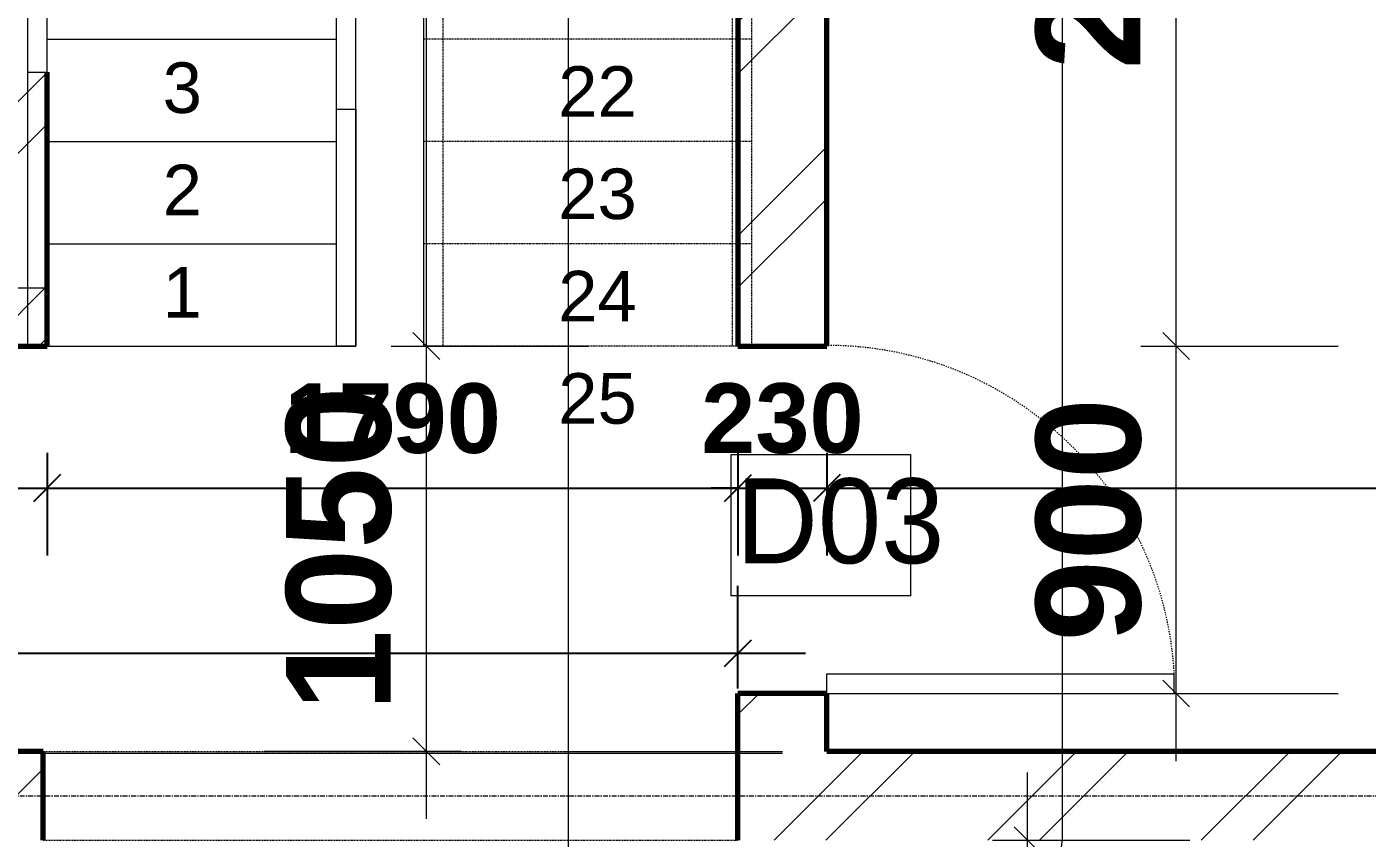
# Model space of a CAD drawing. Header units: inches. Extents: x 22 to 382261, y 22 to 371281.
# Drawn here: x 151726 to 155198, y 217997 to 220099 of the extents above; entities that cross this region are included whole.
import ezdxf

# ---------------------------------------------------------------- set-up
doc = ezdxf.new("R2010")
doc.units = ezdxf.units.IN
doc.header["$MEASUREMENT"] = 0
for name, pattern in [('Dash', [6.35, 3.175, -3.175]), ('Grid Line 1_2_', [22.225, 12.7, -3.175, 3.175, -3.175]), ('Overhead', [3.96875, 2.38125, -1.5875])]:
    doc.linetypes.add(name, pattern=pattern)
for name, color, linetype, lineweight in [('A-ANNO-DIMS', 211, 'Continuous', 9), ('A-ANNO-SYMB', 150, 'Continuous', 9), ('A-AREA', 32, 'Continuous', 9), ('A-DOOR', 31, 'Continuous', 9), ('A-DOOR-HDLN', 31, 'Dash', 9), ('A-DOOR-IDEN', 31, 'Continuous', 9), ('A-FLOR-HRAL', 11, 'Continuous', 9), ('A-GENM', 13, 'Continuous', 9), ('A-WALL', 113, 'Continuous', 9), ('A-WALL-PATT', 111, 'Continuous', 9), ('G-ANNO-SYMB', 111, 'Continuous', 9), ('I-WALL', 2, 'Continuous', 9), ('S-GRID', 1, 'Continuous', 9), ('S-STRS', 31, 'Continuous', 9), ('S-STRS-ANNO', 31, 'Continuous', 9), ('S-STRS-MBND', 31, 'Overhead', 9)]:
    doc.layers.add(name, color=color, linetype=linetype, lineweight=lineweight)
doc.styles.add('Arial', font='arial.ttf', dxfattribs={"height": 506.015625})
doc.styles.add('Arial_B_1', font='arialbd.ttf', dxfattribs={"height": 180.555556})
doc.styles.add('Arial_B_2', font='arialbd.ttf', dxfattribs={"height": 270.833333})
doc.styles.add('Tw Cen MT Condensed', font='TCCM____.TTF', dxfattribs={"height": 1.35})
doc.dimstyles.new('1', dxfattribs={"dimscale": 304.8, "dimtxt": 178.545395, "dimasz": 0.227865, "dimexe": 0.574147, "dimexo": 0.0625, "dimgap": 0.287073, "dimtad": 1, "dimdec": 0, "dimzin": 0, "dimdsep": 46, "dimtxsty": 'Arial_B_1', "dimblk1": 'OBLIQUE', "dimblk2": 'OBLIQUE', "dimsah": 1, "dimcen": 0.09, "dimdle": 0.574147, "dimazin": 0, "dimtfac": 1, "dimtdec": 4, "dimtix": 1, "dimtmove": 0, "dimatfit": 3, "dimfxl": 0.574147, "dimfxlon": 1, "dimtvp": 1, "dimtolj": 1, "dimtzin": 0, "dimarcsym": 2})
doc.dimstyles.new('2_2', dxfattribs={"dimscale": 304.8, "dimtxt": 267.818092, "dimasz": 0.227865, "dimexe": 1.377953, "dimexo": 0.0625, "dimgap": 0.287073, "dimtad": 1, "dimdec": 0, "dimzin": 0, "dimdsep": 46, "dimtxsty": 'Arial_B_2', "dimblk1": 'OBLIQUE', "dimblk2": 'OBLIQUE', "dimsah": 1, "dimcen": 0.09, "dimdle": 0.574147, "dimazin": 0, "dimtfac": 1, "dimtdec": 4, "dimtix": 1, "dimtmove": 0, "dimatfit": 3, "dimfxl": 0.574147, "dimfxlon": 1, "dimtvp": 1, "dimtolj": 1, "dimtzin": 0, "dimlwd": 18, "dimlwe": 18, "dimarcsym": 2})
pattern_1 = [(45, (139676.7, 209538.6), (-276.592, 276.592), []), (45, (139676.7, 209957.7), (-276.592, 276.592), [])]

# ---------------------------------------------------------------- blocks, each defined once
blk = doc.blocks.new('M_Single-Flush - 900 by 2100-458079-01-GROUND FLOOR DIM- PART B')
at = {"layer": 'A-DOOR', "lineweight": 18}
for p, q in [((450, 1015.2), (399, 1015.2)), ((399, 115), (399, 1015.2)), ((450, 115), (450, 1015.2)), ((450, 115), (399, 115))]:
    blk.add_line(p, q, dxfattribs=at)
at = {"layer": 'A-DOOR-HDLN'}
blk.add_arc((450, 115), 901.7, 93.2424, 180, dxfattribs=at)
blk = doc.blocks.new('Top Rail Type - Top Rail_Internal_-670082-01-GROUND FLOOR DIM- PART B')
at = {"layer": 'A-FLOR-HRAL'}
for p, q in [((12850.8, 10347), (12900.8, 10347)), ((12850.8, 9733.2), (12850.8, 10347)), ((12900.8, 10347), (12900.8, 9733.2)), ((12900.8, 9733.2), (12850.8, 9733.2))]:
    blk.add_line(p, q, dxfattribs=at)
blk = doc.blocks.new('Top Rail Type - Top Rail_Internal_-V34-01-GROUND FLOOR DIM- PART B')
at = {"layer": 'A-FLOR-HRAL', "linetype": 'Overhead'}
for p, q in [((12885.9, 12192), (12885.9, 12142)), ((12885.9, 12192), (13088.8, 12192)), ((13088.8, 12192), (13088.8, 12142)), ((12850.8, 12167), (12900.8, 12167)), ((12850.8, 12116.6), (12850.8, 12167)), ((12900.8, 12116.6), (12900.8, 12167)), ((13126.6, 12167), (13076.6, 12167)), ((13076.6, 12167), (13076.6, 12103.5)), ((13126.6, 12167), (13126.6, 12103.5)), ((12885.9, 12142), (13088.8, 12142)), ((12850.8, 11762.9), (12850.8, 12116.6)), ((12900.8, 11786.2), (12900.8, 12116.6)), ((13076.6, 12103.5), (13076.6, 9733.2)), ((13126.6, 12103.5), (13126.6, 9733.2)), ((13126.6, 9733.2), (13076.6, 9733.2))]:
    blk.add_line(p, q, dxfattribs=at)
at = {"layer": 'A-FLOR-HRAL'}
for p, q in [((12900.8, 11786.2), (12850.8, 11762.9)), ((12900.8, 9733.2), (12900.8, 11786.2)), ((12850.8, 9733.2), (12850.8, 11762.9)), ((12850.8, 9733.2), (12900.8, 9733.2))]:
    blk.add_line(p, q, dxfattribs=at)
blk = doc.blocks.new('Top Rail Type - Top Rail_Internal_-670101-01-GROUND FLOOR DIM- PART B')
at = {"layer": 'A-FLOR-HRAL'}
for p, q in [((12051.6, 9733.2), (12051.6, 10442.4)), ((12051.6, 10442.4), (12101.6, 10442.4)), ((12101.6, 10442.4), (12101.6, 9733.2)), ((12101.6, 9733.2), (12051.6, 9733.2))]:
    blk.add_line(p, q, dxfattribs=at)
blk = doc.blocks.new('Top Rail Type - Top Rail_Internal_-V35-01-GROUND FLOOR DIM- PART B')
at = {"layer": 'A-FLOR-HRAL', "linetype": 'Overhead'}
for p, q in [((12051.6, 12941.2), (12384, 12941.2)), ((12051.6, 12762.8), (12051.6, 12941.2)), ((12384, 12941.2), (13628.7, 12941.2)), ((13628.7, 12941.2), (13925.8, 12941.2)), ((13925.8, 12941.2), (13925.8, 12778.8)), ((12101.6, 12891.2), (12384, 12891.2)), ((12101.6, 12762.8), (12101.6, 12891.2)), ((12384, 12891.2), (13628.7, 12891.2)), ((13628.7, 12891.2), (13875.8, 12891.2)), ((13875.8, 12891.2), (13875.8, 12778.8)), ((13875.8, 12778.8), (13875.8, 9733.2)), ((13925.8, 12778.8), (13925.8, 9733.2)), ((12051.6, 11390.2), (12051.6, 12762.8)), ((12101.6, 11413.5), (12101.6, 12762.8)), ((13925.8, 9733.2), (13875.8, 9733.2))]:
    blk.add_line(p, q, dxfattribs=at)
at = {"layer": 'A-FLOR-HRAL'}
for p, q in [((12101.6, 11413.5), (12051.6, 11390.2)), ((12051.6, 10442.4), (12051.6, 11390.2)), ((12101.6, 10442.4), (12101.6, 11413.5)), ((12051.6, 9733.2), (12051.6, 10442.4)), ((12101.6, 9733.2), (12101.6, 10442.4)), ((12051.6, 9733.2), (12101.6, 9733.2))]:
    blk.add_line(p, q, dxfattribs=at)
blk = doc.blocks.new('M_Passage Opening-Cased - 0915 x 2134mm 3-896287-01-GROUND FLOOR DIM- PART B')
at = {"layer": 'A-GENM', "linetype": 'Overhead'}
for p, q in [((-908.2, 115), (891.8, 115)), ((-908.2, -115), (891.8, -115))]:
    blk.add_line(p, q, dxfattribs=at)
blk = doc.blocks.new('_Oblique')
at = {"color": 0, "linetype": 'ByBlock', "lineweight": -2}
blk.add_line((-0.5, -0.5), (0.5, 0.5), dxfattribs=at)
blk = doc.blocks.new('*D4832')
at = {"layer": 'A-ANNO-DIMS', "color": 0, "lineweight": 18, "transparency": 16777216}
for p, q in [((154702.8, 218196.8), (154702.8, 219446.8)), ((154611.9, 219271.8), (155122.8, 219271.8)), ((154611.9, 218371.8), (155122.8, 218371.8))]:
    blk.add_line(p, q, dxfattribs=at)
at = {"layer": 'Defpoints', "color": 0, "transparency": 16777216}
for p in [(154592.8, 219271.8), (154702.8, 219271.8), (154592.8, 218371.8)]:
    blk.add_point(p, dxfattribs=at)
at = {"layer": 'A-ANNO-DIMS', "color": 0, "lineweight": 18, "transparency": 16777216, "xscale": 69.45312499999999, "yscale": 69.45312499999999, "zscale": 69.45312499999999}
for p, rotation in [((154702.8, 219271.8), 90), ((154702.8, 218371.8), 270)]:
    blk.add_blockref('_Oblique', p, dxfattribs=dict(at, rotation=rotation))
at = {"layer": 'A-ANNO-DIMS', "color": 0, "lineweight": 18, "transparency": 16777216, "insert": (154477, 218821.8), "char_height": 270.83, "width": 461.74, "attachment_point": 5, "rotation": 90, "style": 'Arial_B_2'}
blk.add_mtext('\\A1;900', dxfattribs=at)
blk = doc.blocks.new('*D4833')
at = {"layer": 'A-ANNO-DIMS', "color": 0, "lineweight": 18, "transparency": 16777216}
for p, q in [((154702.8, 219096.8), (154702.8, 221721.8)), ((154611.9, 221546.8), (155122.8, 221546.8)), ((154611.9, 219271.8), (155122.8, 219271.8))]:
    blk.add_line(p, q, dxfattribs=at)
at = {"layer": 'Defpoints', "color": 0, "transparency": 16777216}
for p in [(154592.8, 221546.8), (154702.8, 221546.8), (154592.8, 219271.8)]:
    blk.add_point(p, dxfattribs=at)
at = {"layer": 'A-ANNO-DIMS', "color": 0, "lineweight": 18, "transparency": 16777216, "xscale": 69.45312499999999, "yscale": 69.45312499999999, "zscale": 69.45312499999999}
for p, rotation in [((154702.8, 221546.8), 90), ((154702.8, 219271.8), 270)]:
    blk.add_blockref('_Oblique', p, dxfattribs=dict(at, rotation=rotation))
at = {"layer": 'A-ANNO-DIMS', "color": 0, "lineweight": 18, "transparency": 16777216, "insert": (154477, 220409.3), "char_height": 270.83, "width": 615.654, "attachment_point": 5, "rotation": 90, "style": 'Arial_B_2'}
blk.add_mtext('\\A1;2275', dxfattribs=at)
blk = doc.blocks.new('M_Door Tag1 - M_Door Tag 2-910938-01-GROUND FLOOR DIM- PART B')
at = {"layer": 'A-DOOR-IDEN'}
for p, q in [((-1.206, 1.536), (3.019, 1.536)), ((-1.206, -1.791), (-1.206, 1.536)), ((3.019, 1.536), (3.019, -1.791)), ((3.019, -1.791), (-1.206, -1.791))]:
    blk.add_line(p, q, dxfattribs=at)
blk = doc.blocks.new('*D4736')
at = {"layer": 'A-ANNO-DIMS', "color": 0, "lineweight": -2, "transparency": 16777216}
for p, q in [((149957.9, 218994.8), (149957.9, 218728.9)), ((151778.3, 218994.8), (151778.3, 218728.9)), ((149782.9, 218903.9), (151953.3, 218903.9))]:
    blk.add_line(p, q, dxfattribs=at)
at = {"layer": 'Defpoints', "color": 0, "transparency": 16777216}
for p in [(149957.9, 219013.9), (151778.3, 219013.9), (151778.3, 218903.9)]:
    blk.add_point(p, dxfattribs=at)
at = {"layer": 'A-ANNO-DIMS', "color": 0, "lineweight": -2, "transparency": 16777216, "xscale": 69.45312499999999, "yscale": 69.45312499999999, "zscale": 69.45312499999999, "rotation": 180}
blk.add_blockref('_Oblique', (149957.9, 218903.9), dxfattribs=at)
at = {"layer": 'A-ANNO-DIMS', "color": 0, "lineweight": -2, "transparency": 16777216, "xscale": 69.45312499999999, "yscale": 69.45312499999999, "zscale": 69.45312499999999}
blk.add_blockref('_Oblique', (151778.3, 218903.9), dxfattribs=at)
at = {"layer": 'A-ANNO-DIMS', "color": 0, "transparency": 16777216, "insert": (150868.1, 219083.6), "char_height": 180.56, "width": 410.436, "attachment_point": 5, "style": 'Arial_B_1'}
blk.add_mtext('\\A1;1820', dxfattribs=at)
blk = doc.blocks.new('*D4737')
at = {"layer": 'A-ANNO-DIMS', "color": 0, "lineweight": -2, "transparency": 16777216}
for p, q in [((151778.3, 218994.8), (151778.3, 218728.9)), ((153567.9, 218994.8), (153567.9, 218728.9)), ((151603.3, 218903.9), (153742.9, 218903.9))]:
    blk.add_line(p, q, dxfattribs=at)
at = {"layer": 'Defpoints', "color": 0, "transparency": 16777216}
for p in [(151778.3, 219013.9), (153567.9, 219013.9), (153567.9, 218903.9)]:
    blk.add_point(p, dxfattribs=at)
at = {"layer": 'A-ANNO-DIMS', "color": 0, "lineweight": -2, "transparency": 16777216, "xscale": 69.45312499999999, "yscale": 69.45312499999999, "zscale": 69.45312499999999, "rotation": 180}
blk.add_blockref('_Oblique', (151778.3, 218903.9), dxfattribs=at)
at = {"layer": 'A-ANNO-DIMS', "color": 0, "lineweight": -2, "transparency": 16777216, "xscale": 69.45312499999999, "yscale": 69.45312499999999, "zscale": 69.45312499999999}
blk.add_blockref('_Oblique', (153567.9, 218903.9), dxfattribs=at)
at = {"layer": 'A-ANNO-DIMS', "color": 0, "transparency": 16777216, "insert": (152673.1, 219083.6), "char_height": 180.56, "width": 410.436, "attachment_point": 5, "style": 'Arial_B_1'}
blk.add_mtext('\\A1;1790', dxfattribs=at)
blk = doc.blocks.new('*D4738')
at = {"layer": 'A-ANNO-DIMS', "color": 0, "lineweight": -2, "transparency": 16777216}
for p, q in [((153567.9, 218994.8), (153567.9, 218728.9)), ((153797.9, 218994.8), (153797.9, 218728.9)), ((153567.9, 218903.9), (153498.4, 218903.9)), ((153567.9, 218903.9), (153797.9, 218903.9)), ((153797.9, 218903.9), (153867.3, 218903.9))]:
    blk.add_line(p, q, dxfattribs=at)
at = {"layer": 'Defpoints', "color": 0, "transparency": 16777216}
for p in [(153567.9, 219013.9), (153797.9, 219013.9), (153797.9, 218903.9)]:
    blk.add_point(p, dxfattribs=at)
at = {"layer": 'A-ANNO-DIMS', "color": 0, "lineweight": -2, "transparency": 16777216, "xscale": 69.45312499999999, "yscale": 69.45312499999999, "zscale": 69.45312499999999}
blk.add_blockref('_Oblique', (153567.9, 218903.9), dxfattribs=at)
at = {"layer": 'A-ANNO-DIMS', "color": 0, "lineweight": -2, "transparency": 16777216, "xscale": 69.45312499999999, "yscale": 69.45312499999999, "zscale": 69.45312499999999, "rotation": 180}
blk.add_blockref('_Oblique', (153797.9, 218903.9), dxfattribs=at)
at = {"layer": 'A-ANNO-DIMS', "color": 0, "transparency": 16777216, "insert": (153682.9, 219083.6), "char_height": 180.56, "width": 307.827, "attachment_point": 5, "style": 'Arial_B_1'}
blk.add_mtext('\\A1;230', dxfattribs=at)
blk = doc.blocks.new('*D4739')
at = {"layer": 'A-ANNO-DIMS', "color": 0, "lineweight": -2, "transparency": 16777216}
for p, q in [((153797.9, 218994.8), (153797.9, 218728.9)), ((158272.9, 218994.8), (158272.9, 218728.9)), ((153622.9, 218903.9), (158447.9, 218903.9))]:
    blk.add_line(p, q, dxfattribs=at)
at = {"layer": 'Defpoints', "color": 0, "transparency": 16777216}
for p in [(153797.9, 219013.9), (158272.9, 219013.9), (158272.9, 218903.9)]:
    blk.add_point(p, dxfattribs=at)
at = {"layer": 'A-ANNO-DIMS', "color": 0, "lineweight": -2, "transparency": 16777216, "xscale": 69.45312499999999, "yscale": 69.45312499999999, "zscale": 69.45312499999999, "rotation": 180}
blk.add_blockref('_Oblique', (153797.9, 218903.9), dxfattribs=at)
at = {"layer": 'A-ANNO-DIMS', "color": 0, "lineweight": -2, "transparency": 16777216, "xscale": 69.45312499999999, "yscale": 69.45312499999999, "zscale": 69.45312499999999}
blk.add_blockref('_Oblique', (158272.9, 218903.9), dxfattribs=at)
at = {"layer": 'A-ANNO-DIMS', "color": 0, "transparency": 16777216, "insert": (156035.4, 219083.6), "char_height": 180.56, "width": 410.436, "attachment_point": 5, "style": 'Arial_B_1'}
blk.add_mtext('\\A1;4475', dxfattribs=at)
blk = doc.blocks.new('*D4744')
at = {"layer": 'A-ANNO-DIMS', "color": 0, "lineweight": -2, "transparency": 16777216}
for p, q in [((153567.9, 218385), (153567.9, 218651)), ((143232.9, 218566.9), (143232.9, 218301)), ((143057.9, 218476), (153742.9, 218476))]:
    blk.add_line(p, q, dxfattribs=at)
at = {"layer": 'Defpoints', "color": 0, "transparency": 16777216}
for p in [(143232.9, 218586), (153567.9, 218476), (153567.9, 218366)]:
    blk.add_point(p, dxfattribs=at)
at = {"layer": 'A-ANNO-DIMS', "color": 0, "lineweight": -2, "transparency": 16777216, "xscale": 69.45312499999999, "yscale": 69.45312499999999, "zscale": 69.45312499999999, "rotation": 180}
blk.add_blockref('_Oblique', (143232.9, 218476), dxfattribs=at)
at = {"layer": 'A-ANNO-DIMS', "color": 0, "lineweight": -2, "transparency": 16777216, "xscale": 69.45312499999999, "yscale": 69.45312499999999, "zscale": 69.45312499999999}
blk.add_blockref('_Oblique', (153567.9, 218476), dxfattribs=at)
at = {"layer": 'A-ANNO-DIMS', "color": 0, "transparency": 16777216, "insert": (148400.4, 218655.7), "char_height": 180.56, "width": 513.045, "attachment_point": 5, "style": 'Arial_B_1'}
blk.add_mtext('\\A1;10335', dxfattribs=at)
blk = doc.blocks.new('*D4754')
at = {"layer": 'A-ANNO-DIMS', "color": 0, "lineweight": 18, "transparency": 16777216}
for p, q in [((152760.4, 222655.2), (152760.4, 219096.8)), ((152851.3, 222480.2), (152340.4, 222480.2)), ((152669.4, 219271.8), (153180.4, 219271.8))]:
    blk.add_line(p, q, dxfattribs=at)
at = {"layer": 'Defpoints', "color": 0, "transparency": 16777216}
for p in [(152870.4, 222480.2), (152650.4, 219271.8), (152760.4, 219271.8)]:
    blk.add_point(p, dxfattribs=at)
at = {"layer": 'A-ANNO-DIMS', "color": 0, "lineweight": 18, "transparency": 16777216, "xscale": 69.45312499999999, "yscale": 69.45312499999999, "zscale": 69.45312499999999}
for p, rotation in [((152760.4, 222480.2), 90), ((152760.4, 219271.8), 270)]:
    blk.add_blockref('_Oblique', p, dxfattribs=dict(at, rotation=rotation))
at = {"layer": 'A-ANNO-DIMS', "color": 0, "lineweight": 18, "transparency": 16777216, "insert": (152534.5, 220876), "char_height": 270.83, "width": 615.654, "attachment_point": 5, "rotation": 90, "style": 'Arial_B_2'}
blk.add_mtext('\\A1;3208', dxfattribs=at)
blk = doc.blocks.new('*D4755')
at = {"layer": 'A-ANNO-DIMS', "color": 0, "lineweight": 18, "transparency": 16777216}
for p, q in [((152760.4, 219446.8), (152760.4, 218046.8)), ((152669.4, 219271.8), (153180.4, 219271.8)), ((152851.3, 218221.8), (152340.4, 218221.8))]:
    blk.add_line(p, q, dxfattribs=at)
at = {"layer": 'Defpoints', "color": 0, "transparency": 16777216}
for p in [(152650.4, 219271.8), (152760.4, 218221.8), (152870.4, 218221.8)]:
    blk.add_point(p, dxfattribs=at)
at = {"layer": 'A-ANNO-DIMS', "color": 0, "lineweight": 18, "transparency": 16777216, "xscale": 69.45312499999999, "yscale": 69.45312499999999, "zscale": 69.45312499999999}
for p, rotation in [((152760.4, 219271.8), 90), ((152760.4, 218221.8), 270)]:
    blk.add_blockref('_Oblique', p, dxfattribs=dict(at, rotation=rotation))
at = {"layer": 'A-ANNO-DIMS', "color": 0, "lineweight": 18, "transparency": 16777216, "insert": (152534.6, 218746.8), "char_height": 270.83, "width": 615.654, "attachment_point": 5, "rotation": 90, "style": 'Arial_B_2'}
blk.add_mtext('\\A1;1050', dxfattribs=at)
blk = doc.blocks.new('*D4757')
at = {"layer": 'A-ANNO-DIMS', "color": 0, "lineweight": 18, "transparency": 16777216}
for p, q in [((154318, 204771.8), (154318, 218166.8)), ((154227, 217991.8), (154738, 217991.8)), ((154227, 204946.8), (154738, 204946.8))]:
    blk.add_line(p, q, dxfattribs=at)
at = {"layer": 'Defpoints', "color": 0, "transparency": 16777216}
for p in [(154208, 217991.8), (154318, 217991.8), (154208, 204946.8)]:
    blk.add_point(p, dxfattribs=at)
at = {"layer": 'A-ANNO-DIMS', "color": 0, "lineweight": 18, "transparency": 16777216, "xscale": 69.45312499999999, "yscale": 69.45312499999999, "zscale": 69.45312499999999}
for p, rotation in [((154318, 217991.8), 90), ((154318, 204946.8), 270)]:
    blk.add_blockref('_Oblique', p, dxfattribs=dict(at, rotation=rotation))
at = {"layer": 'A-ANNO-DIMS', "color": 0, "lineweight": 18, "transparency": 16777216, "insert": (154092.2, 211469.3), "char_height": 270.83, "width": 769.567, "attachment_point": 5, "rotation": 90, "style": 'Arial_B_2'}
blk.add_mtext('\\A1;13045', dxfattribs=at)

msp = doc.modelspace()

# ---------------------------------------------------------------- hatches: boundary and pattern name
at = {"layer": 'A-WALL-PATT'}
h = msp.add_hatch(dxfattribs=at)
h.set_pattern_fill('FP_1', color=256, style=0, pattern_type=2)
h.set_pattern_definition(pattern_1)
h.paths.add_polyline_path([(151548.3, 219421.8), (151778.3, 219421.8), (151778.3, 219981.5), (151728.3, 219981.5), (151728.3, 220928.8), (151778.3, 220952.1), (151778.3, 221546.8), (151548.3, 221546.8), (151548.3, 219981.5)])
h = msp.add_hatch(dxfattribs=at)
h.set_pattern_fill('FP_1', color=256, style=0, pattern_type=2)
h.set_pattern_definition(pattern_1)
h.paths.add_polyline_path([(153567.9, 218221.8), (153797.9, 218221.8), (153797.9, 218371.8), (153567.9, 218371.8)])
h.paths.add_polyline_path([(153797.9, 219271.8), (153797.9, 221546.8), (153567.9, 221546.8), (153567.9, 219271.8), (153627.7, 219271.8)])
h = msp.add_hatch(dxfattribs=at)
h.set_pattern_fill('FP_1', color=256, style=0, pattern_type=2)
h.set_pattern_definition(pattern_1)
h.paths.add_polyline_path([(143232.9, 219271.8), (149057.9, 219271.8), (149057.9, 219421.8), (143232.9, 219421.8), (143232.9, 219381.9)])
h.paths.add_polyline_path([(151778.3, 219271.8), (151778.3, 219421.8), (149957.9, 219421.8), (149957.9, 219271.8), (151364.4, 219271.8)])
h = msp.add_hatch(dxfattribs=at)
h.set_pattern_fill('FP_1', color=256, style=0, pattern_type=2)
h.set_pattern_definition(pattern_1)
h.paths.add_polyline_path([(141132.9, 217991.8), (151767.9, 217991.8), (151767.9, 218221.8), (141017.9, 218221.8), (141017.9, 217991.8), (141127.9, 217991.8)])
h = msp.add_hatch(dxfattribs=at)
h.set_pattern_fill('FP_1', color=256, style=0, pattern_type=2)
h.set_pattern_definition(pattern_1)
h.paths.add_polyline_path([(158272.9, 217991.8), (158272.9, 218221.8), (153567.9, 218221.8), (153567.9, 217991.8), (158154.2, 217991.8)])

# ---------------------------------------------------------------- linework, layer by layer
at = {"layer": 'A-ANNO-SYMB'}
msp.add_line((154408.9, 218014.3), (154408.9, 223626.6), dxfattribs=at)
msp.add_arc((154078.9, 218014.3), 330, 270, 0, dxfattribs=at)
at = {"layer": 'A-AREA'}
for p, q in [((151583.3, 218216.8), (151767.9, 218216.8)), ((151767.9, 218216.8), (153567.9, 218216.8)), ((153112.9, 218221.8), (153567.9, 218221.8)), ((153567.9, 218221.8), (153682.9, 218221.8)), ((153567.9, 218216.8), (153682.9, 218216.8))]:
    msp.add_line(p, q, dxfattribs=at)
at = {"layer": 'A-WALL'}
msp.add_line((151778.3, 219421.8), (151548.3, 219421.8), dxfattribs=at)
at = {"layer": 'A-WALL', "lineweight": 70}
for p, q in [((151778.3, 219271.8), (151778.3, 219421.8)), ((149957.9, 219271.8), (151778.3, 219271.8))]:
    msp.add_line(p, q, dxfattribs=at)
at = {"layer": 'G-ANNO-SYMB'}
msp.add_line((153127.7, 223538.2), (153127.7, 202325.3), dxfattribs=at)
at = {"layer": 'I-WALL', "lineweight": 70}
for p, q in [((153567.9, 221546.8), (153567.9, 219271.8)), ((153797.9, 219271.8), (153797.9, 221546.8)), ((151778.3, 219421.8), (151778.3, 219981.5)), ((153567.9, 219271.8), (153797.9, 219271.8)), ((153797.9, 218371.8), (153567.9, 218371.8)), ((153567.9, 217991.8), (153567.9, 218371.8)), ((153797.9, 218221.8), (153797.9, 218371.8)), ((151767.9, 218221.8), (143232.9, 218221.8)), ((151767.9, 217991.8), (151767.9, 218221.8)), ((158272.9, 218221.8), (153797.9, 218221.8))]:
    msp.add_line(p, q, dxfattribs=at)
at = {"layer": 'S-GRID', "linetype": 'Grid Line 1_2_'}
msp.add_line((126592.9, 218106.8), (165494.2, 218106.8), dxfattribs=at)
at = {"layer": 'S-STRS'}
for p, q in [((151727.9, 220066.8), (151727.9, 220331.8)), ((152577.9, 220066.8), (152577.9, 220331.8)), ((151727.9, 219801.8), (151727.9, 220066.8)), ((151778.3, 220066.8), (152527.5, 220066.8)), ((152577.9, 219801.8), (152577.9, 220066.8)), ((151727.9, 219536.8), (151727.9, 219801.8)), ((151778.3, 219801.8), (152527.5, 219801.8)), ((152577.9, 219536.8), (152577.9, 219801.8)), ((151727.9, 219271.8), (151727.9, 219536.8)), ((151778.3, 219536.8), (152527.5, 219536.8)), ((152577.9, 219271.8), (152577.9, 219536.8)), ((151778.3, 219271.8), (152527.5, 219271.8))]:
    msp.add_line(p, q, dxfattribs=at)
at = {"layer": 'S-STRS', "linetype": 'Overhead'}
for p, q in [((151778.3, 220066.8), (152527.5, 220066.8)), ((151778.3, 219801.8), (152527.5, 219801.8)), ((151778.3, 219536.8), (152527.5, 219536.8)), ((151778.3, 219271.8), (152527.5, 219271.8))]:
    msp.add_line(p, q, dxfattribs=at)
at = {"layer": 'S-STRS-MBND'}
for p, q in [((153602.9, 222480.2), (153602.9, 219271.8)), ((152752.9, 221680.2), (152752.9, 219271.8)), ((153602.9, 220066.8), (152752.9, 220066.8)), ((153602.9, 220066.8), (152752.9, 220066.8)), ((153602.9, 219801.8), (152752.9, 219801.8)), ((153602.9, 219801.8), (152752.9, 219801.8)), ((153602.9, 219536.8), (152752.9, 219536.8)), ((153602.9, 219536.8), (152752.9, 219536.8)), ((153602.9, 219271.8), (152752.9, 219271.8))]:
    msp.add_line(p, q, dxfattribs=at)

# ---------------------------------------------------------------- block references
at = {"layer": 'A-DOOR-HDLN', "rotation": 270}
msp.add_blockref('M_Single-Flush - 900 by 2100-458079-01-GROUND FLOOR DIM- PART B', (153682.9, 218821.8), dxfattribs=at)
at = {"layer": 'A-DOOR-IDEN', "xscale": 110, "yscale": 110, "zscale": 110}
msp.add_blockref('M_Door Tag1 - M_Door Tag 2-910938-01-GROUND FLOOR DIM- PART B', (153682.9, 218821.8), dxfattribs=at)
at = {"layer": 'A-FLOR-HRAL'}
for name in ['Top Rail Type - Top Rail_Internal_-V35-01-GROUND FLOOR DIM- PART B', 'Top Rail Type - Top Rail_Internal_-V34-01-GROUND FLOOR DIM- PART B', 'Top Rail Type - Top Rail_Internal_-670101-01-GROUND FLOOR DIM- PART B', 'Top Rail Type - Top Rail_Internal_-670082-01-GROUND FLOOR DIM- PART B']:
    msp.add_blockref(name, (139676.7, 209538.6), dxfattribs=at)
at = {"layer": 'A-GENM', "linetype": 'Overhead'}
msp.add_blockref('M_Passage Opening-Cased - 0915 x 2134mm 3-896287-01-GROUND FLOOR DIM- PART B', (152676.1, 218106.8), dxfattribs=at)

# ---------------------------------------------------------------- texts
at = {"layer": 'A-DOOR-IDEN', "insert": (153562.6, 218929), "char_height": 220, "width": 493.839, "attachment_point": 1, "style": 'Tw Cen MT Condensed'}
msp.add_mtext('D03', dxfattribs=at)
at = {"layer": 'S-STRS-ANNO', "attachment_point": 1, "line_spacing_factor": 0.941778, "style": 'Arial'}
for s, insert, char_height, width in [('3', (152077.5, 220006.5), 131, 120.877), ('22', (153102.2, 219996.5), 130.97, 241.753), ('2', (152077.5, 219741.5), 131, 120.877), ('23', (153102.2, 219731.5), 130.97, 241.753), ('1', (152077.5, 219476.5), 131, 120.877), ('24', (153102.2, 219466.5), 130.97, 241.753), ('25', (153102.2, 219201.5), 130.97, 241.753)]:
    msp.add_mtext(s, dxfattribs=dict(at, insert=insert, char_height=char_height, width=width))

# ---------------------------------------------------------------- dimensions: what is measured, and where the dimension line sits
at = {"layer": 'A-ANNO-DIMS', "lineweight": 18}
for base, p1, p2, override, picture, middle in [((152760.4, 219271.8), (152870.4, 222480.2), (152650.4, 219271.8), {"dimpost": '<>', "dimfxl": 3215.921562}, '*D4754', (152534.5, 220876)), ((154702.8, 221546.8), (154592.8, 219271.8), (154592.8, 221546.8), {"dimpost": '<>', "dimfxl": 2275}, '*D4833', (154477, 220409.3)), ((152760.4, 218221.8), (152650.4, 219271.8), (152870.4, 218221.8), {"dimpost": '<>', "dimfxl": 1072.800075}, '*D4755', (152534.6, 218746.8)), ((154702.8, 219271.8), (154592.8, 218371.8), (154592.8, 219271.8), {"dimpost": '<>', "dimfxl": 900}, '*D4832', (154477, 218821.8)), ((154318, 217991.8), (154208, 204946.8), (154208, 217991.8), {"dimpost": '<>', "dimfxl": 13045}, '*D4757', (154092.2, 211469.3))]:
    dim = msp.add_linear_dim(base=base, p1=p1, p2=p2, angle=90, dimstyle='2_2', override=override, dxfattribs=at)
    dim.commit()
    dim.dimension.update_dxf_attribs({"geometry": picture, "text_midpoint": middle})
at = {"layer": 'A-ANNO-DIMS'}
for base, p1, p2, override, picture, middle in [((151778.3, 218903.9), (149957.9, 219013.9), (151778.3, 219013.9), {"dimpost": '<>', "dimfxl": 1820.4}, '*D4736', (150868.1, 219083.6)), ((153567.9, 218903.9), (151778.3, 219013.9), (153567.9, 219013.9), {"dimpost": '<>', "dimfxl": 1789.6}, '*D4737', (152673.1, 219083.6)), ((153797.9, 218903.9), (153567.9, 219013.9), (153797.9, 219013.9), {"dimpost": '<>', "dimfxl": 230}, '*D4738', (153682.9, 219083.6)), ((158272.9, 218903.9), (153797.9, 219013.9), (158272.9, 219013.9), {"dimpost": '<>', "dimfxl": 4475}, '*D4739', (156035.4, 219083.6)), ((153567.9, 218476), (143232.9, 218586), (153567.9, 218366), {"dimpost": '<>', "dimfxl": 10337.341293}, '*D4744', (148400.4, 218655.7))]:
    dim = msp.add_linear_dim(base=base, p1=p1, p2=p2, dimstyle='1', override=override, dxfattribs=at)
    dim.commit()
    dim.dimension.update_dxf_attribs({"geometry": picture, "text_midpoint": middle})

doc.saveas('drawing.dxf')
